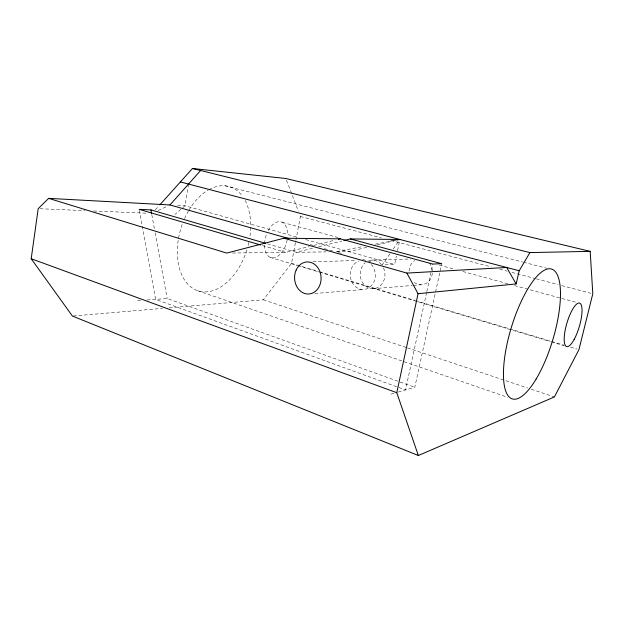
<?xml version="1.0" encoding="UTF-8"?>
<svg xmlns="http://www.w3.org/2000/svg" width="624" height="624" viewBox="0 0 624 624"><rect width="100%" height="100%" fill="white"/><g stroke="black" fill="none" stroke-linecap="round" stroke-linejoin="round"><path stroke-width="0.47" stroke-dasharray="3.12 2.34" d="M188.62 184.08L184.993 205.756L175.032 214.383M169.322 307.804L263.336 299.801L291.509 263.344L300.394 216.473L299.699 214.664M389.914 253.804L382.161 264.958L394.649 264.482L396.396 256.144M397.558 250.591L399.493 241.324M426.629 292.453L405.538 389.945L155.602 299.356L139.386 210.319M426.832 291.509L432.767 264.061M398.26 392.044L414.788 387.27L441.73 263.695M393.237 249.031L398.775 241.067M155.36 209.851L158.574 206.271M158.083 210.6L168.262 205.748M390.983 394.15L394.618 393.097M232.518 253.016L285.769 252.385L309.254 246.542M313.958 245.372L334.628 240.232M267.47 243.844L296.369 252.26L313.115 248.126M318.7 246.745L341.96 241.004M366.756 247.354L348.777 251.628L335.603 251.792M377.169 244.873L396.092 240.373M336.547 251.605L363.012 246.535M375.305 244.179L396.1 240.201M73.375 315.97L162.536 308.381M314.886 293.483L363.043 289.536M372.832 288.733L412.308 285.503M413.267 285.425L420.974 284.794M137.553 300.659L142.303 300.316M147.053 299.972L167.17 298.514L399.196 381.685M313.045 261.752L356.491 260.52M372.099 260.083L410.693 258.991M296.369 252.26L326.032 251.901M40.139 208.751L84.942 210.623M93.709 210.99L148.255 213.268M177.473 205.351L184.993 205.756L297.305 237.214M225.046 185.796L522.53 262.01M523.474 262.252L547.084 268.304M300.394 216.473L381.248 237.853M390.655 240.341L491.26 266.939M499.715 269.178L507.242 271.167M511.937 272.415L535.447 278.632M536.39 278.873L558.012 284.599M561.772 285.589L590.92 293.296M282.407 222.378L339.713 237.978M439.312 265.091L454.342 269.186M462.797 271.487L507.897 283.764M514.472 285.558L576.49 302.437M305.729 239.577L394.649 264.482M310.339 244.639L314.083 245.7M324.371 248.609L333.731 251.261M338.395 252.58L342.124 253.633M362.606 259.428L371.92 262.057M262.431 245.536L285.769 252.385M291.509 263.344L318.575 271.471M319.511 271.752L414.695 300.339M415.623 300.62L508.942 328.637M509.878 328.918L550.937 341.25M551.873 341.531L564.002 345.173M570.531 347.139L577.067 349.097M270.176 257.377L297.172 265.489M298.1 265.769L318.583 271.931M319.511 272.212L550.391 341.617M551.32 341.897L564.353 345.813M263.336 299.801L406.559 347.599M407.488 347.903L527.615 387.995M531.313 389.228L554.408 396.942M197.574 290.69L507.491 397.231M400.117 382.013L414.788 387.27M286.51 180.289L298.311 211.045M151.804 214.672L154.424 228.961M155.126 232.775L167.17 298.514M383.503 267.844A14.336 12.394 86.9 0 1 378.908 286.837A14.336 12.394 86.9 0 1 362.216 282.087A14.336 12.394 86.9 0 1 365.313 262.665M368.909 260.653A14.336 12.394 86.9 0 1 382.645 266.23M371.311 264.428A14.594 12.535 86.9 0 1 370.344 286.72A14.594 12.535 86.9 0 1 351.616 281.393A14.594 12.535 86.9 0 1 359.057 260.941M432.346 273.273A13.042 11.661 87.1 0 1 424.757 284.053A13.042 11.661 87.1 0 1 412.682 281.073M409.094 271.12A13.042 11.661 87.1 0 1 414.578 260.614M429.265 262.954A13.042 11.661 87.1 0 1 432.409 271.557M268.273 230.545A18.611 10.795 -74.2 0 1 280.972 221.832A18.611 10.795 -74.2 0 1 287.664 235.318M287.157 239.944A18.611 10.795 -74.2 0 1 274.24 257.782A18.611 10.795 -74.2 0 1 264.56 244.538M264.592 243.602A18.611 10.795 -74.2 0 1 266.315 234.983M208.907 189.657A54.428 34.687 -73.5 0 1 242.658 196.474M245.131 200.491A54.428 34.687 -73.5 0 1 250.676 226.52M250.661 227.432A54.428 34.687 -73.5 0 1 249.865 236.824M248.843 242.447A54.428 34.687 -73.5 0 1 247.939 246.215M246.862 249.935A54.428 34.687 -73.5 0 1 196.732 290.378A54.428 34.687 -73.5 0 1 182.161 224.593M184.587 218.548A54.428 34.687 -73.5 0 1 188.323 211.216M188.799 210.397A54.428 34.687 -73.5 0 1 208.088 190.125"/><path stroke-width="0.94" d="M159.861 204.836L192.449 168.496L285.815 178.487L590.187 251.363L592.8 293.795L578.932 349.658L554.408 396.942L418.345 455.504L72.4 316.048L31.2 258.734L38.197 208.666L48.649 198.362L169.954 204.945L288.811 238.555M418.345 455.504L396.778 392.714L418.041 293.701L406.895 273.086L283.936 238.22L226.707 253.087L48.649 198.362M418.041 293.701L516.142 283.936L519.215 270.761L529.893 252.58L590.187 251.363M529.893 252.58L200.639 170.5L169.954 204.945M338.387 239.296L340.267 238.828L432.767 264.061L441.73 263.695L350.329 238.937L343.816 240.544M397.043 240.014L399.883 239.476L350.329 238.937M406.895 273.086L506.696 267.478L516.142 283.936M283.936 238.22L340.267 238.828M265.606 243.298L150.93 209.906L139.214 209.36L260.567 244.982M192.449 168.496L200.639 170.5M180.406 181.927L519.215 270.761M31.2 258.734L396.778 392.714M150.93 209.906L151.632 213.72M296.189 269.974A16.068 13.26 86.8 0 0 308.139 294.029A16.068 13.26 86.8 0 0 319.16 269.911A16.068 13.26 86.8 0 0 296.189 269.974M536.125 379.041A67.813 21.629 -73.2 0 0 554.33 270.621A67.813 21.629 -73.2 0 0 505.456 352.295A67.813 21.629 -73.2 0 0 536.125 379.041M574.181 339.37A22.682 6.443 -73.5 0 0 580.242 303.459A22.682 6.443 -73.5 0 0 564.907 331.664A22.682 6.443 -73.5 0 0 574.181 339.37"/></g></svg>
